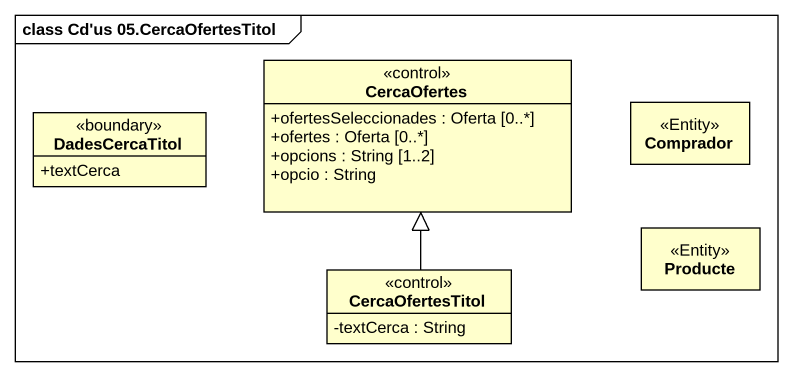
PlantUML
@startuml
mainframe class Cd'us 05.CercaOfertesTitol
hide circle
hide empty members
skinparam classAttributeIconSize 0
class CercaOfertes <<control>> {
  +ofertesSeleccionades : Oferta [0..*]
  +ofertes : Oferta [0..*]
  +opcions : String [1..2]
  +opcio : String
}
class DadesCercaTitol <<boundary>> {
  +textCerca
}
class Comprador <<Entity>>
class CercaOfertesTitol <<control>> {
  -textCerca : String
}
class Producte <<Entity>>
CercaOfertesTitol -up-|> CercaOfertes
@enduml
